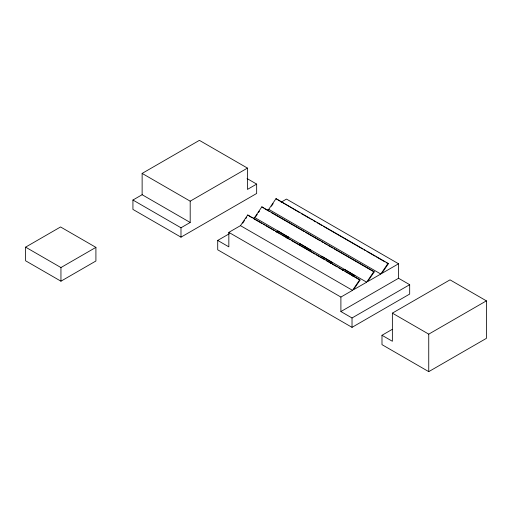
<?xml version="1.0" encoding="UTF-8"?>
<svg xmlns="http://www.w3.org/2000/svg" width="512" height="512" viewBox="0 0 512 512"><rect width="100%" height="100%" fill="white"/><g stroke="black" fill="none" stroke-linecap="round" stroke-linejoin="round"><path stroke-width="0.77" d="M228.838 232.365L340.896 297.062L340.896 311.552L398.554 278.266L409.683 284.685L409.683 294.061L352.026 327.347L217.715 249.805L217.715 240.429L228.838 246.854L228.838 232.365L240.474 225.651L247.725 214.989L359.789 279.686L360.032 280.128L353.434 289.824L366.669 282.189L373.92 271.526L261.856 206.835L254.605 217.491L253.286 218.253M242.694 223.187L244.454 220.602M245.773 218.662L246.656 217.37M255.507 216.973L257.267 214.387M258.586 212.442L259.462 211.149M267.418 210.093L268.736 209.331L275.987 198.675L388.045 263.373L388.294 263.808L381.696 273.51L398.554 263.776L398.554 278.266M271.398 206.227L273.158 203.642M340.896 297.062L352.538 290.342L359.789 279.686M373.92 271.526L374.163 271.968L367.565 281.67L380.8 274.029L388.045 263.373M142.131 194.72L142.131 173.414L199.392 140.358L247.456 168.102L247.456 189.414L256.659 184.096L256.659 193.472L180.986 237.158L132.928 209.414L132.928 200.038L142.131 194.72L190.195 222.47L190.195 201.165L247.456 168.102M25.6 247.149L60.563 226.963L95.91 247.373L95.91 261.005L60.947 281.19L25.6 260.787L25.6 247.149L60.947 267.558L95.91 247.373M132.928 200.038L180.986 227.782L190.195 222.47M281.101 202.195L286.496 199.078L398.554 263.776M217.715 240.429L229.382 233.696M276.186 232.045L278.003 230.995L288.422 237.306L288.173 236.87L286.355 237.92M298.95 244.486L300.16 243.789L310.579 250.099L310.33 249.664L308.512 250.714M320.499 257.632L322.317 256.582L332.73 262.893L332.486 262.451L330.669 263.501M342.65 270.419L344.474 269.37L354.886 275.68L354.643 275.245L352.819 276.294M340.896 311.552L352.026 317.971L409.683 284.685M381.99 335.277L392.365 341.267L392.365 313.139L450.022 279.853L486.4 300.858L486.4 338.355L428.742 371.642L381.99 344.646L381.99 335.277L392.288 329.331M392.365 313.139L428.742 334.144L486.4 300.858M247.046 178.547L256.659 184.096M299.757 212.691L275.987 198.675M301.139 213.491L309.44 218.278M310.822 219.078L312.205 219.878M313.587 220.678L315.667 221.875M317.05 222.675L321.888 225.472M323.27 226.266L362.701 249.03M364.083 249.83L365.466 250.63M366.854 251.43L375.155 256.218M376.538 257.018L384.838 261.811M386.221 262.611L388.294 263.808M268.736 209.331L380.8 274.029M263.488 208.07L261.856 206.835M264.87 208.87L269.715 211.661M271.098 212.461L304.301 231.629M305.683 232.429L320.211 240.819M321.594 241.613L322.976 242.413M324.358 243.213L326.438 244.41M327.821 245.21L332.659 248.006M334.042 248.806L374.163 271.968M254.605 217.491L366.669 282.189M252.128 217.824L247.725 214.989M253.51 218.624L261.811 223.418M263.194 224.218L264.576 225.011M265.958 225.811L274.259 230.605M275.642 231.405L280.486 234.202M281.869 234.995L290.17 239.789M291.552 240.589L315.072 254.17M316.454 254.963L324.755 259.757M326.138 260.557L330.982 263.354M332.365 264.154L337.203 266.944M338.592 267.744L343.43 270.541M344.813 271.341L360.032 280.128M240.474 225.651L352.538 290.342M142.131 173.414L190.195 201.165M428.742 334.144L428.742 371.642M352.026 317.971L352.026 327.347M180.986 227.782L180.986 237.158M60.947 267.558L60.947 281.19"/></g></svg>
